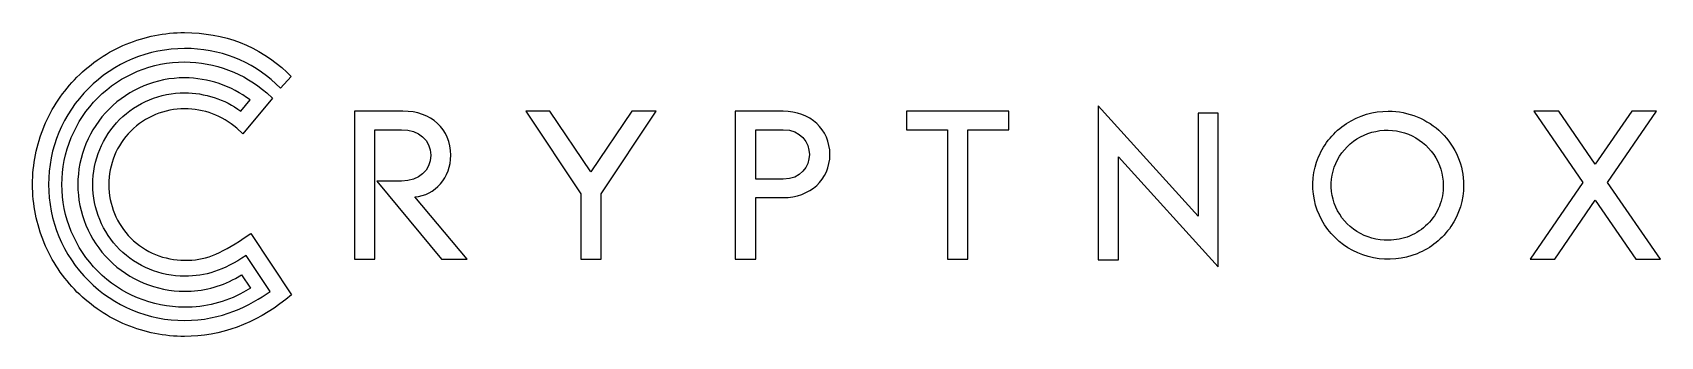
# Model space of a CAD drawing. Header units: millimetres. Extents: x 0 to 100, y 0 to 19.
import ezdxf

# ---------------------------------------------------------------- set-up
doc = ezdxf.new("R2010")
doc.units = ezdxf.units.MM

msp = doc.modelspace()

# ---------------------------------------------------------------- linework, layer by layer
at = {"layer": 'CRYPTNOX_LOGO'}
for points in [[(15.63, 16.23), (15.89, 15.98), (15.24, 15.25), (14.95, 15.52)], [(14.39, 14.96), (14.74, 14.64), (12.92, 12.44), (12.54, 12.79)], [(12.8, 13.84), (13.37, 14.53)], [(71.61, 13.72), (71.61, 7.39), (65.46, 14.16), (65.46, 4.7), (66.7, 4.7), (66.7, 11.03), (72.84, 4.27), (72.84, 13.72), (71.61, 13.72)], [(22.75, 13.84), (19.78, 13.84), (19.78, 4.74), (21.02, 4.74), (21.02, 12.7), (22.66, 12.7)], [(36.82, 13.84), (34.3, 10.12), (31.78, 13.84), (30.3, 13.84), (33.68, 8.77), (33.68, 4.74), (34.92, 4.74), (34.92, 8.77), (38.3, 13.84), (36.82, 13.84)], [(46.11, 13.84), (43.17, 13.84), (43.17, 4.74), (44.43, 4.74), (44.43, 8.53), (46.11, 8.53)], [(53.69, 13.84), (53.69, 12.7), (56.21, 12.7), (56.21, 4.74), (57.45, 4.74), (57.45, 12.7), (59.97, 12.7), (59.97, 13.84), (53.69, 13.84)], [(96.75, 9.46), (99.76, 13.84), (98.25, 13.84), (96, 10.59), (93.75, 13.84), (92.23, 13.84), (95.24, 9.46), (91.99, 4.74), (93.51, 4.74), (96, 8.37), (98.49, 4.74), (100, 4.74), (96.75, 9.46)], [(44.43, 12.7), (46.1, 12.7)], [(46.1, 9.66), (44.43, 9.66), (44.43, 12.7)], [(22.66, 9.55), (21.14, 9.55), (25.12, 4.74), (26.69, 4.74), (23.48, 8.58)], [(12.99, 6.05), (13.4, 6.33), (15.91, 2.55), (15.55, 2.27)], [(14.59, 2.77), (13.13, 4.97)], [(12.47, 3.57), (12.84, 3.78), (13.38, 2.96), (12.95, 2.72)]]:
    msp.add_lwpolyline(points, dxfattribs=at)
for points, knots in [([(9.34, 0), (8.11, 0), (6.9, 0.24), (5.76, 0.71), (4.63, 1.18), (3.6, 1.87), (2.73, 2.73), (1.87, 3.6), (1.18, 4.63), (0.71, 5.76), (0.24, 6.9), (0, 8.11), (0, 9.34), (0, 10.56), (0.24, 11.78), (0.71, 12.91), (1.18, 14.04), (1.87, 15.07), (2.73, 15.94), (3.6, 16.8), (4.63, 17.49), (5.76, 17.96), (6.9, 18.43), (8.11, 18.67), (9.34, 18.67), (11.76, 18.67), (13.93, 17.83), (15.63, 16.23)], [0, 0, 0, 0, 1, 1, 1, 2, 2, 2, 3, 3, 3, 4, 4, 4, 5, 5, 5, 6, 6, 6, 7, 7, 7, 8, 8, 8, 9, 9, 9, 9]), ([(14.95, 15.52), (13.45, 16.94), (11.5, 17.69), (9.34, 17.69), (7.12, 17.69), (4.99, 16.81), (3.43, 15.24), (1.86, 13.68), (0.98, 11.55), (0.98, 9.34), (0.98, 7.12), (1.86, 4.99), (3.43, 3.43), (4.99, 1.86), (7.12, 0.98), (9.34, 0.98), (11.59, 0.98), (13.39, 1.9), (14.59, 2.77)], [0, 0, 0, 0, 1, 1, 1, 2, 2, 2, 3, 3, 3, 4, 4, 4, 5, 5, 5, 6, 6, 6, 6]), ([(12.95, 2.72), (11.85, 2.1), (10.6, 1.78), (9.34, 1.8), (7.34, 1.8), (5.42, 2.59), (4.01, 4.01), (2.6, 5.42), (1.8, 7.34), (1.8, 9.33), (1.8, 11.33), (2.6, 13.25), (4.01, 14.66), (5.42, 16.07), (7.34, 16.87), (9.34, 16.87), (11.2, 16.86), (12.99, 16.18), (14.39, 14.96)], [0, 0, 0, 0, 1, 1, 1, 2, 2, 2, 3, 3, 3, 4, 4, 4, 5, 5, 5, 6, 6, 6, 6]), ([(13.37, 14.53), (12.21, 15.4), (10.79, 15.88), (9.34, 15.89), (7.6, 15.89), (5.93, 15.2), (4.7, 13.97), (3.47, 12.74), (2.78, 11.07), (2.78, 9.33), (2.78, 7.6), (3.47, 5.93), (4.7, 4.7), (5.93, 3.47), (7.6, 2.78), (9.34, 2.78)], [0, 0, 0, 0, 1, 1, 1, 2, 2, 2, 3, 3, 3, 4, 4, 4, 5, 5, 5, 5]), ([(13.13, 4.97), (11.67, 4.03), (10.66, 3.7), (9.34, 3.7), (7.84, 3.7), (6.41, 4.29), (5.35, 5.35), (4.29, 6.4), (3.7, 7.84), (3.7, 9.33), (3.7, 10.83), (4.29, 12.26), (5.35, 13.32), (6.41, 14.37), (7.84, 14.97), (9.34, 14.97), (10.58, 14.97), (11.8, 14.57), (12.8, 13.84)], [0, 0, 0, 0, 1, 1, 1, 2, 2, 2, 3, 3, 3, 4, 4, 4, 5, 5, 5, 6, 6, 6, 6]), ([(12.54, 12.79), (11.66, 13.57), (10.51, 13.99), (9.34, 13.99), (8.1, 13.99), (6.92, 13.5), (6.04, 12.62), (5.17, 11.75), (4.68, 10.57), (4.68, 9.33), (4.68, 8.1), (5.17, 6.91), (6.04, 6.04), (6.92, 5.17), (8.1, 4.68), (9.34, 4.68), (10.57, 4.68), (11.46, 5.01), (12.99, 6.05)], [0, 0, 0, 0, 1, 1, 1, 2, 2, 2, 3, 3, 3, 4, 4, 4, 5, 5, 5, 6, 6, 6, 6]), ([(23.48, 8.58), (24.74, 8.67), (25.69, 9.76), (25.69, 11.13), (25.69, 12.75), (24.51, 13.84), (22.75, 13.84)], [0, 0, 0, 0, 1, 1, 1, 2, 2, 2, 2]), ([(46.11, 8.53), (47.77, 8.53), (48.98, 9.65), (48.98, 11.18), (48.98, 12.72), (47.77, 13.84), (46.11, 13.84)], [0, 0, 0, 0, 1, 1, 1, 2, 2, 2, 2]), ([(83.28, 13.84), (82.37, 13.84), (81.47, 13.58), (80.71, 13.08), (79.95, 12.58), (79.35, 11.87), (79, 11.03), (78.65, 10.2), (78.56, 9.29), (78.74, 8.4), (78.92, 7.52), (79.36, 6.71), (80.01, 6.07), (80.65, 5.44), (81.48, 5), (82.38, 4.83), (83.28, 4.65), (84.21, 4.74), (85.05, 5.08), (85.9, 5.43), (86.62, 6.01), (87.13, 6.76), (87.64, 7.51), (87.91, 8.39), (87.91, 9.29), (87.91, 10.5), (87.42, 11.65), (86.55, 12.51), (85.69, 13.36), (84.51, 13.84), (83.28, 13.84)], [0, 0, 0, 0, 1, 1, 1, 2, 2, 2, 3, 3, 3, 4, 4, 4, 5, 5, 5, 6, 6, 6, 7, 7, 7, 8, 8, 8, 9, 9, 9, 10, 10, 10, 10]), ([(22.66, 12.7), (23.73, 12.7), (24.46, 12.07), (24.46, 11.13), (24.46, 10.19), (23.73, 9.55), (22.66, 9.55)], [0, 0, 0, 0, 1, 1, 1, 2, 2, 2, 2]), ([(46.1, 12.7), (47.21, 12.7), (47.72, 11.91), (47.72, 11.18), (47.72, 10.45), (47.21, 9.66), (46.1, 9.66)], [0, 0, 0, 0, 1, 1, 1, 2, 2, 2, 2]), ([(83.28, 5.91), (82.6, 5.9), (81.93, 6.08), (81.35, 6.45), (80.78, 6.81), (80.33, 7.33), (80.06, 7.95), (79.78, 8.57), (79.71, 9.25), (79.83, 9.91), (79.96, 10.57), (80.28, 11.18), (80.76, 11.66), (81.24, 12.14), (81.85, 12.47), (82.52, 12.6), (83.19, 12.74), (83.88, 12.68), (84.52, 12.42), (85.15, 12.17), (85.69, 11.74), (86.07, 11.18), (86.45, 10.62), (86.66, 9.96), (86.66, 9.29)], [0, 0, 0, 0, 1, 1, 1, 2, 2, 2, 3, 3, 3, 4, 4, 4, 5, 5, 5, 6, 6, 6, 7, 7, 7, 8, 8, 8, 8]), ([(86.66, 9.29), (86.67, 8.85), (86.58, 8.41), (86.42, 8), (86.25, 7.59), (86.01, 7.22), (85.69, 6.9), (85.38, 6.59), (85, 6.34), (84.59, 6.17), (84.18, 6), (83.73, 5.91), (83.28, 5.91)], [0, 0, 0, 0, 1, 1, 1, 2, 2, 2, 3, 3, 3, 4, 4, 4, 4])]:
    msp.add_open_spline(points, degree=3, knots=knots, dxfattribs=at)
for points in [[(9.34, 2.78), (10.43, 2.76), (11.52, 3.04), (12.47, 3.57)], [(15.55, 2.27), (13.68, 0.79), (11.54, 0), (9.34, 0)]]:
    msp.add_open_spline(points, degree=3, dxfattribs=at)

doc.saveas('drawing.dxf')
